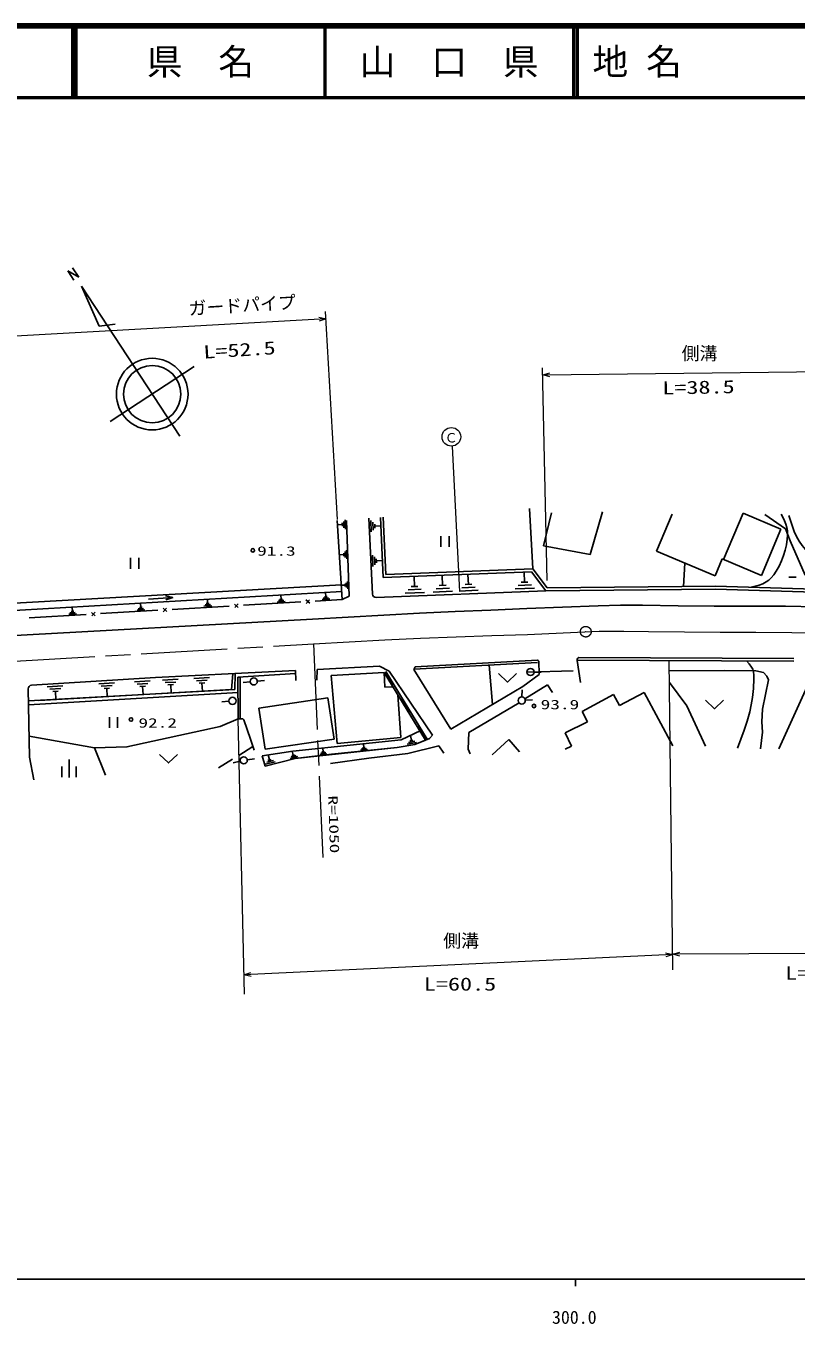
# Model space of a CAD drawing. Units: millimetres, scale not verified. Extents: x 40000 to 680000, y 20000 to 380000.
# Drawn here: x 291273 to 398810, y 198715 to 380000 of the extents above; entities that cross this region are included whole.
import ezdxf
from ezdxf.enums import TextEntityAlignment as Align

# ---------------------------------------------------------------- set-up
doc = ezdxf.new("R2010")
doc.units = ezdxf.units.MM
doc.header["$LTSCALE"] = 1000
doc.linetypes.add('CHAIN', pattern=[18.5, 12, -1.5, 3.5, -1.5])
for name, color, linetype, lineweight in [('M-BGD', 7, 'Continuous', 25), ('M-BMK', 2, 'CHAIN', 13), ('M-STR-HTXT', 7, 'Continuous', 13), ('M-TTL', 2, 'Continuous', 140), ('M-TTL-BAND', 7, 'Continuous', 25), ('M-TTL-LINE', 7, 'Continuous', 50)]:
    doc.layers.add(name, color=color, linetype=linetype, lineweight=lineweight)
doc.layers.add('M-TTL-TXT', color=7, linetype='Continuous')
doc.styles.add('ＭＳ ゴシック', font='')
doc.styles.get('ＭＳ ゴシック').set_extended_font_data('MS Gothic')

# ---------------------------------------------------------------- blocks, each defined once
blk = doc.blocks.new('BUHIN1')
at = {"layer": 'M-BMK'}
for radius in [746, 22.5]:
    blk.add_circle((0, 0), radius, dxfattribs=at)
blk = doc.blocks.new('BUHIN4')
at = {"layer": 'M-BGD'}
blk.add_circle((0, 0), 498, dxfattribs=at)
blk = doc.blocks.new('BUHIN9')
at = {"layer": 'M-BGD'}
for p, q in [((-1136, 695), (1049, 820)), ((730, 433), (-780, 347)), ((-387, 22), (382, 66)), ((-3, 44), (63, -1098))]:
    blk.add_line(p, q, dxfattribs=at)
blk = doc.blocks.new('BUHIN11')
at = {"layer": 'M-BGD'}
for p, q in [((2, -20), (-53, 497)), ((531, -290), (-458, -396)), ((-322, -213), (362, -140)), ((176, -1), (-172, -38))]:
    blk.add_line(p, q, dxfattribs=at)
blk = doc.blocks.new('BUHIN15')
at = {"layer": 'M-BGD'}
blk.add_circle((0, 0), 249, dxfattribs=at)
blk = doc.blocks.new('BUHIN16')
at = {"layer": 'M-BGD'}
for p, q in [((-578, 750), (-578, -750)), ((574, -750), (574, 750))]:
    blk.add_line(p, q, dxfattribs=at)
blk = doc.blocks.new('BUHIN17')
at = {"layer": 'M-BGD'}
for p, q in [((-1000, 256), (-1000, -1244)), ((0, 1250), (0, -1250)), ((1000, 256), (1000, -1244))]:
    blk.add_line(p, q, dxfattribs=at)
blk = doc.blocks.new('BUHIN18')
at = {"layer": 'M-BGD'}
blk.add_lwpolyline([(-1250, 594), (0, -588), (1250, 594)], dxfattribs=at)
blk = doc.blocks.new('BUHIN24')
at = {"layer": 'M-BGD'}
for p, q in [((1, -22), (-32, 549)), ((568, -347), (-524, -411)), ((-365, -217), (390, -173)), ((193, -11), (-191, -33))]:
    blk.add_line(p, q, dxfattribs=at)
blk = doc.blocks.new('BUHIN30')
at = {"layer": 'M-BGD'}
for p, q in [((-514, -821), (-589, 769)), ((-310, 534), (-258, -565)), ((-19, -281), (-45, 278)), ((-32, -2), (799, 38))]:
    blk.add_line(p, q, dxfattribs=at)
blk = doc.blocks.new('BUHIN31')
at = {"layer": 'M-BGD'}
for p, q in [((2, -54), (-54, 1349)), ((1379, -877), (-1305, -984)), ((-905, -516), (950, -442)), ((474, -35), (-470, -73))]:
    blk.add_line(p, q, dxfattribs=at)
blk = doc.blocks.new('BUHIN55')
at = {"layer": 'M-BGD'}
for p, q in [((264, -235), (-264, 235)), ((235, 264), (-235, -264))]:
    blk.add_line(p, q, dxfattribs=at)

msp = doc.modelspace()

# ---------------------------------------------------------------- hatches: boundary and pattern name
at = {"layer": 'M-BGD'}
for points in [[(342434, 287820), (341278, 289710), (341534, 289866), (342690, 287977)], [(320885, 283244), (320881, 286147), (321181, 286147), (321185, 283244)], [(344748, 284041), (343591, 285930), (343847, 286087), (345003, 284197)], [(347061, 280261), (345904, 282151), (346160, 282307), (347317, 280418)]]:
    msp.add_hatch(color=256, dxfattribs=at).paths.add_polyline_path(points)

# ---------------------------------------------------------------- linework, layer by layer
for p, q in [((297965, 344494), (297120, 345785)), ((297120, 345785), (298638, 344930)), ((298638, 344930), (297782, 346221)), ((299043, 343645), (301495, 338078)), ((299043, 343645), (312745, 322734)), ((301495, 338078), (303716, 338338)), ((314764, 332426), (303053, 324753)), ((362070, 304185), (361588, 312611)), ((364661, 312022), (363531, 307413)), ((370084, 306191), (371803, 312156)), ((379328, 306668), (381498, 311823)), ((391407, 311956), (388690, 305504)), ((396701, 309728), (391405, 311957)), ((334752, 310920), (335446, 299892)), ((335452, 310363), (334777, 310340)), ((335445, 310590), (335460, 310136)), ((335672, 309925), (335642, 310818)), ((335853, 311024), (335897, 309731)), ((336405, 300390), (336046, 310948)), ((339163, 311251), (339662, 300664)), ((341137, 302966), (340764, 311360)), ((341164, 311378), (341519, 303381)), ((393985, 303275), (396698, 309719)), ((335647, 306374), (335661, 305955)), ((335857, 305760), (335829, 306585)), ((336024, 306774), (336064, 305581)), ((363531, 307413), (370084, 306191)), ((387519, 303220), (379328, 306668)), ((335654, 306164), (335030, 306143)), ((383301, 304996), (383084, 301710)), ((387519, 303220), (388512, 305579)), ((388512, 305579), (393984, 303276)), ((361877, 303777), (341137, 302966)), ((341519, 303381), (362070, 304185)), ((363875, 301126), (361877, 303777)), ((362070, 304185), (364073, 301528)), ((398809, 303009), (397810, 303024)), ((282207, 298946), (335316, 301964)), ((335376, 301010), (282207, 297939)), ((335857, 301899), (335337, 301881)), ((335851, 302074), (335863, 301724)), ((336026, 301562), (336002, 302249)), ((336165, 302407), (336199, 301413)), ((340182, 300188), (363875, 301126)), ((387554, 301353), (363875, 301126)), ((364073, 301528), (387558, 301753)), ((404322, 300852), (387554, 301353)), ((387558, 301753), (404337, 301251)), ((311774, 300191), (308384, 299966)), ((321657, 299088), (329643, 299554)), ((331640, 299670), (335446, 299892)), ((335446, 299892), (336405, 300390)), ((291707, 297344), (299694, 297809)), ((301690, 297925), (309677, 298390)), ((311674, 298507), (319660, 298972)), ((70009, 282692), (331280, 297169)), ((331895, 288636), (331937, 290117)), ((331937, 290117), (340626, 290608)), ((340626, 290608), (341982, 289903)), ((345425, 290104), (345639, 290511)), ((350590, 281811), (345425, 290104)), ((345450, 290150), (362703, 291096)), ((345639, 290511), (362684, 291446)), ((355938, 290725), (356416, 285231)), ((362684, 291446), (362788, 291372)), ((362788, 291372), (362882, 291267)), ((362882, 291267), (362928, 289422)), ((368234, 291372), (368699, 288304)), ((368242, 291441), (398491, 291311)), ((398492, 291661), (368471, 291790)), ((309354, 289011), (292042, 287930)), ((309354, 289011), (320435, 289547)), ((320159, 289534), (319956, 287321)), ((320435, 289547), (328897, 289969)), ((320458, 287349), (320473, 289549)), ((320877, 289050), (328909, 289570)), ((320885, 283244), (320877, 289050)), ((320877, 289050), (321177, 289050)), ((321185, 283244), (321177, 289050)), ((322585, 288410), (321591, 288305)), ((323580, 288512), (324575, 288611)), ((328897, 289969), (328938, 288612)), ((333911, 289302), (341278, 289710)), ((333911, 289302), (334738, 279810)), ((341278, 289710), (341392, 287645)), ((347061, 280261), (341278, 289710)), ((347317, 280418), (341534, 289866)), ((341982, 289903), (348028, 280949)), ((362928, 289422), (360673, 287731)), ((361228, 289755), (367670, 289952)), ((362228, 289770), (363228, 289770)), ((291573, 287421), (291765, 277873)), ((291607, 285727), (320458, 287349)), ((291618, 285209), (320897, 286900)), ((319956, 287321), (293060, 285808)), ((341392, 287645), (342504, 287706)), ((343621, 280609), (343184, 286595)), ((360673, 287731), (350590, 281811)), ((360527, 286295), (360565, 287294)), ((360943, 286046), (364113, 288002)), ((364113, 288002), (364794, 286921)), ((373338, 286635), (368945, 284277)), ((373338, 286635), (374169, 285086)), ((374169, 285086), (377604, 286930)), ((377602, 286929), (381605, 279470)), ((396405, 279042), (400385, 287764)), ((319615, 285702), (318618, 285617)), ((323803, 284718), (333446, 286150)), ((324654, 278986), (323803, 284718)), ((333446, 286150), (334297, 280418)), ((353137, 281326), (360128, 285475)), ((361006, 285823), (362005, 285878)), ((366551, 281267), (369670, 282813)), ((369671, 282813), (368945, 284277)), ((343687, 280301), (346418, 281585)), ((346418, 281585), (343687, 280301)), ((346418, 281585), (347061, 280261)), ((353002, 278996), (353137, 281326)), ((367457, 279438), (366552, 281265)), ((291706, 280833), (300849, 279178)), ((321004, 278127), (322972, 279360)), ((334297, 280418), (324654, 278986)), ((328554, 278732), (343687, 280301)), ((343687, 280301), (328554, 278732)), ((343105, 279231), (328883, 277719)), ((333922, 278297), (343105, 279231)), ((334738, 279810), (343621, 280609)), ((345592, 279662), (343105, 279231)), ((343105, 279231), (345592, 279662)), ((343105, 279231), (345592, 279662)), ((345800, 279918), (344525, 279697)), ((344577, 278415), (348924, 279445)), ((344687, 279946), (345567, 280099)), ((345315, 280263), (344866, 280185)), ((345090, 280224), (344975, 280890)), ((345592, 279662), (347609, 280485)), ((347061, 280261), (345592, 279662)), ((348028, 280949), (347609, 280485)), ((348924, 279445), (349608, 278433)), ((356367, 278213), (358720, 280341)), ((358720, 280341), (360176, 278604)), ((366562, 278995), (367457, 279438)), ((292376, 274734), (291765, 277873)), ((300849, 279178), (302372, 275368)), ((318154, 276400), (320107, 277592)), ((322179, 277503), (323172, 277627)), ((324251, 278088), (328554, 278732)), ((328554, 278732), (324251, 278088)), ((324699, 276634), (324251, 278088)), ((324251, 278088), (324699, 276634)), ((328883, 277719), (324699, 276634)), ((324699, 276634), (328883, 277719)), ((324890, 277165), (325822, 277406)), ((325536, 277560), (325062, 277437)), ((325299, 277499), (325116, 278203)), ((329227, 277970), (328168, 277695)), ((328286, 277917), (329018, 278106)), ((328794, 278227), (328421, 278130)), ((328608, 278179), (328464, 278732)), ((328883, 277719), (333922, 278297)), ((333822, 276983), (339155, 277744)), ((339155, 277744), (344577, 278415)), ((353315, 278368), (353002, 278996)), ((321199, 277317), (320230, 277070)), ((326087, 277233), (324739, 276883))]:
    msp.add_line(p, q, dxfattribs=at)
for points in [[(396720, 311821), (397088, 311130), (397400, 310415), (397535, 309960), (397612, 309493), (397633, 308905), (397592, 308313), (397476, 307539), (397301, 306781), (397072, 306025), (396786, 305289), (396442, 304558), (396040, 303847), (395711, 303360), (395332, 302908), (395007, 302608), (394639, 302351), (394157, 302106), (393642, 301913), (393093, 301751), (392522, 301604)], [(394464, 311764), (397356, 309767), (397992, 308090), (400102, 303287)], [(397795, 311636), (398154, 310502), (398570, 309391), (398886, 308711), (399259, 308055), (399668, 307454), (400131, 306881), (400611, 306380), (401139, 305919), (401760, 305469), (402416, 305068), (403927, 304298), (405456, 303580)], [(310757, 300411), (311774, 300191), (310795, 299840)], [(331280, 297169), (336259, 297443), (341248, 297715), (346228, 297978), (351220, 298222), (356205, 298432), (361201, 298631), (366185, 298845), (371179, 299029), (374275, 299088), (377383, 299088), (382369, 299023), (387367, 298971), (392355, 298962), (397352, 298948), (401650, 298888)], [(368471, 291790), (368344, 291693), (368262, 291556), (368244, 291466), (368234, 291372)], [(391872, 291340), (392266, 290915), (392607, 290458), (392761, 290155), (392861, 289820), (392920, 289324), (392920, 288800), (392851, 287490), (392725, 286218), (392562, 285207), (392336, 284194), (391982, 282929), (391567, 281672), (391104, 280402), (390620, 279134)], [(381123, 289939), (388753, 289979), (393190, 289956), (394255, 289701), (394740, 289215), (394949, 288660), (394110, 284578), (394037, 282806), (394145, 281396), (393855, 279046)], [(381141, 288318), (383538, 285065), (386189, 279397)], [(300849, 279178), (305375, 279311), (318381, 282143), (320885, 283244)], [(320885, 283244), (321547, 283230), (321697, 283094), (322631, 280397), (323139, 278855)]]:
    msp.add_lwpolyline(points, dxfattribs=at)
for radius in [5000, 4000]:
    msp.add_circle((308908, 328589), radius, dxfattribs=at)
for centre, start, end in [((340162, 300687), 182.70149, 272.26812), ((292073, 287431), 93.57191, 181.15141)]:
    msp.add_arc(centre, 500, start, end, dxfattribs=at)
at = {"layer": 'M-BMK'}
for p, q in [((270442, 290183), (331405, 293714)), ((331405, 293714), (332719, 263874))]:
    msp.add_line(p, q, dxfattribs=at)
msp.add_lwpolyline([(331405, 293714), (336384, 293995), (341374, 294262), (346356, 294501), (351351, 294702), (356337, 294858), (361331, 295003), (366312, 295247), (371303, 295460), (374760, 295487), (378229, 295454), (383218, 295387), (388217, 295349), (393204, 295319), (398202, 295272), (403189, 295182)], dxfattribs=at)
at = {"layer": 'M-STR-HTXT'}
for p, q in [((333181, 339117), (280698, 336151)), ((334767, 311065), (333125, 340116)), ((364042, 302533), (363427, 332270)), ((363440, 331270), (403633, 331771)), ((351878, 301039), (350829, 321281)), ((381603, 248187), (381106, 291419)), ((321784, 244764), (320885, 283244)), ((381593, 250320), (321696, 247474)), ((419044, 250544), (381592, 250353))]:
    msp.add_line(p, q, dxfattribs=at)
for points in [[(332166, 339348), (333181, 339117), (332199, 338776)], [(364443, 330995), (363440, 331270), (364436, 331567)], [(380581, 250560), (381593, 250320), (380608, 249988)], [(382593, 250071), (381592, 250353), (382590, 250644)], [(322709, 247234), (321696, 247474), (322682, 247806)]]:
    msp.add_lwpolyline(points, dxfattribs=at)
msp.add_circle((350679, 322617), 1304, dxfattribs=at)
at = {"layer": 'M-TTL'}
msp.add_line((680000, 380000), (40000, 380000), dxfattribs=at)
at = {"layer": 'M-TTL-BAND'}
for p, q in [((40000, 205000), (579000, 205000)), ((368000, 205000), (368000, 204000))]:
    msp.add_line(p, q, dxfattribs=at)
at = {"layer": 'M-TTL-LINE'}
for p, q in [((297750, 380000), (297750, 370000)), ((298250, 380000), (298250, 370000)), ((333000, 380000), (333000, 370000)), ((367750, 380000), (367750, 370000)), ((368250, 380000), (368250, 370000)), ((40000, 370000), (680000, 370000))]:
    msp.add_line(p, q, dxfattribs=at)

# ---------------------------------------------------------------- block references
at = {"rotation": 359.98701}
for name, p in [('BUHIN30', (340016, 310165)), ('BUHIN16', (349778, 308007)), ('BUHIN15', (322961, 306761)), ('BUHIN16', (306466, 304948)), ('BUHIN30', (340238, 305311)), ('BUHIN31', (345529, 301769)), ('BUHIN31', (349458, 301923)), ('BUHIN31', (353054, 302065)), ('BUHIN31', (360901, 302374)), ('BUHIN24', (307309, 298821)), ('BUHIN24', (316644, 299362)), ('BUHIN55', (320658, 299030)), ('BUHIN24', (326890, 299956)), ('BUHIN55', (330641, 299612)), ('BUHIN24', (333152, 300320)), ('BUHIN24', (297777, 298268)), ('BUHIN55', (300692, 297867)), ('BUHIN55', (310675, 298449)), ('BUHIN1', (369445, 295406)), ('BUHIN4', (361728, 289770)), ('BUHIN9', (302571, 287438)), ('BUHIN9', (307561, 287720)), ('BUHIN9', (311489, 287943)), ('BUHIN9', (315856, 288190)), ('BUHIN4', (323082, 288462)), ('BUHIN18', (358502, 288965)), ('BUHIN9', (295392, 287032)), ('BUHIN4', (320113, 285745)), ('BUHIN4', (360507, 285795)), ('BUHIN15', (362216, 285030)), ('BUHIN18', (387414, 285231)), ('BUHIN16', (303497, 282725)), ('BUHIN15', (305946, 283143)), ('BUHIN11', (338447, 279247)), ('BUHIN17', (297298, 276313)), ('BUHIN18', (311188, 277663)), ('BUHIN4', (321683, 277441)), ('BUHIN11', (332773, 278651))]:
    msp.add_blockref(name, p, dxfattribs=at)

# ---------------------------------------------------------------- texts
at = {"layer": 'M-BGD', "style": 'ＭＳ ゴシック', "width": 1.5}
for s, p in [('91.3', (323557, 305621)), ('93.9', (363148, 284178)), ('92.2', (306978, 281611))]:
    msp.add_text(s, height=1320, rotation=359.987, dxfattribs=at).set_placement(p, align=Align.BOTTOM_LEFT)
at = {"layer": 'M-BMK', "style": 'ＭＳ ゴシック', "width": 1.5}
msp.add_text('R=1050', height=1320, rotation=271.787, dxfattribs=at).set_placement((333086, 272502), align=Align.BOTTOM_LEFT)
at = {"layer": 'M-STR-HTXT', "style": 'ＭＳ ゴシック'}
for s, height, rotation, p in [('ガードパイプ', 1833, 3.587, (314074, 339061)), ('側溝', 1833, 359.987, (382840, 332812)), ('Ｃ', 1320, 359.987, (349752, 321434)), ('側溝', 1833, 359.987, (349533, 250775))]:
    msp.add_text(s, height=height, rotation=rotation, dxfattribs=at).set_placement(p, align=Align.BOTTOM_LEFT)
at = {"layer": 'M-STR-HTXT', "style": 'ＭＳ ゴシック', "width": 1.35}
for s, rotation, p in [('L=52.5', 3.587, (316135, 332985)), ('L=38.5', 1.087, (380160, 327978)), ('L=39.5', 359.987, (397295, 246269)), ('L=60.5', 359.987, (346837, 244732))]:
    msp.add_text(s, height=1833, rotation=rotation, dxfattribs=at).set_placement(p, align=Align.BOTTOM_LEFT)
at = {"layer": 'M-TTL-BAND', "style": 'ＭＳ ゴシック'}
msp.add_text('300.0', height=1833, dxfattribs=at).set_placement((367844, 198195), align=Align.BOTTOM_CENTER)
at = {"layer": 'M-TTL-TXT', "style": 'ＭＳ ゴシック'}
for s, p in [('県\u3000名', (315625, 375000)), ('山\u3000口\u3000県', (350375, 375000))]:
    msp.add_text(s, height=3666, dxfattribs=at).set_placement(p, align=Align.MIDDLE_CENTER)
msp.add_text('地 名', height=3666, dxfattribs=at).set_placement((370380, 375000), align=Align.MIDDLE_LEFT)

doc.saveas('drawing.dxf')
